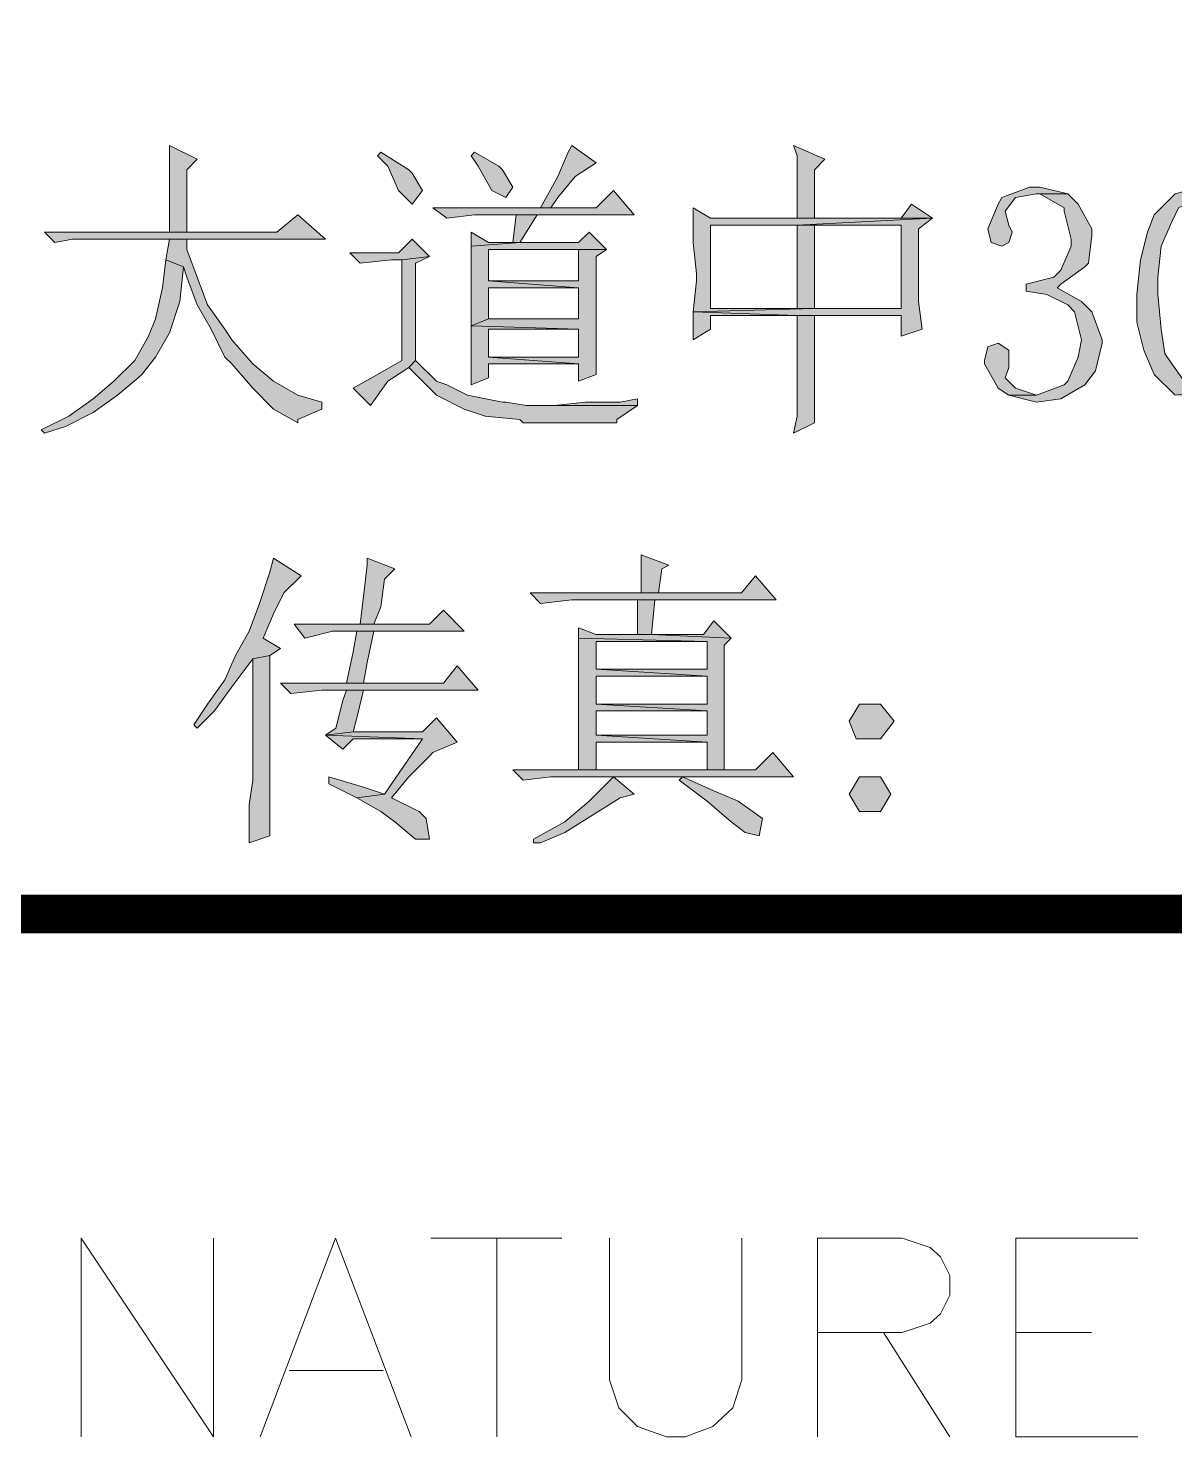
# Model space of a CAD drawing. Extents: x -809667 to 586099, y 3084146 to 3634412.
# Drawn here: x 382128.36 to 382133.56, y 3085837.18 to 3085843.57 of the extents above; entities that cross this region are included whole.
import ezdxf

# ---------------------------------------------------------------- set-up
doc = ezdxf.new("R2010")
doc.units = 0
doc.header["$LTSCALE"] = 0.5
doc.layers.get('0').update_dxf_attribs({"linetype": 'CONTINUOUS'})
doc.layers.add('PUB_TITLE', color=4, linetype='CONTINUOUS')

# ---------------------------------------------------------------- blocks, each defined once
blk = doc.blocks.new('AACI')
at = {"layer": 'PUB_TITLE'}
h = blk.add_hatch(color=256, dxfattribs=at)
h.dxf.hatch_style = 1
h.paths.add_polyline_path([(3219.3, 675), (3228.7, 684.5), (3203.6, 697.1), (3203.6, 681.3), (3203.6, 653), (3203.6, 618.4), (3219.3, 618.4)])
h.paths.add_polyline_path([(3320, 634.1), (3301.1, 618.4), (3219.3, 618.4), (3203.6, 618.4), (3090.3, 618.4), (3099.7, 608.9), (3115.5, 612.1), (3203.6, 612.1), (3219.3, 612.1), (3345.2, 612.1)])
h.paths.add_polyline_path([(3219.3, 612.1), (3203.6, 612.1), (3200.4, 593.2), (3216.2, 586.9), (3219.3, 577.5), (3228.7, 552.3), (3241.3, 530.3), (3253.9, 505.1), (3260.2, 498.8), (3279.1, 476.8), (3298, 457.9), (3320, 445.3), (3320, 448.4), (3342, 457.9), (3342, 464.2), (3320, 470.5), (3298, 483.1), (3279.1, 498.8), (3260.2, 520.8), (3253.9, 530.3), (3238.2, 552.3), (3228.7, 577.5), (3219.3, 602.7)])
h.paths.add_polyline_path([(3216.2, 586.9), (3200.4, 593.2), (3197.3, 568), (3191, 539.7), (3184.7, 524), (3172.1, 501.9), (3153.2, 483.1), (3134.3, 467.3), (3112.3, 451.6), (3087.1, 439), (3090.3, 435.9), (3109.2, 442.2), (3134.3, 454.7), (3156.4, 470.5), (3175.2, 486.2), (3178.4, 489.4), (3191, 505.1), (3203.6, 527.1), (3213, 555.4)])
h = blk.add_hatch(color=256, dxfattribs=at)
h.dxf.hatch_style = 1
h.paths.add_polyline_path([(3505.7, 675), (3502.5, 678.2), (3480.5, 690.8), (3477.4, 687.6), (3483.7, 678.2), (3496.2, 656.2), (3508.8, 649.9), (3515.1, 659.3)])
h.paths.add_polyline_path([(3571.8, 668.7), (3590.7, 681.3), (3568.6, 697.1), (3565.5, 690.8), (3556, 668.7), (3540.3, 640.4), (3549.7, 640.4), (3556, 649.9)])
h.paths.add_polyline_path([(3606.4, 656.2), (3590.7, 640.4), (3549.7, 640.4), (3540.3, 640.4), (3442.7, 640.4), (3455.3, 631), (3480.5, 634.1), (3518.3, 634.1), (3537.2, 634.1), (3625.3, 634.1)])
h.paths.add_polyline_path([(3423.9, 671.9), (3420.7, 675), (3395.5, 690.8), (3392.4, 687.6), (3401.8, 678.2), (3411.3, 656.2), (3423.9, 643.6), (3433.3, 656.2)])
h.paths.add_polyline_path([(3423.9, 612.1), (3411.3, 599.5), (3367.2, 599.5), (3376.7, 590.1), (3405, 593.2), (3414.4, 593.2), (3439.6, 596.4)])
h.paths.add_polyline_path([(3427, 590.1), (3439.6, 596.4), (3414.4, 593.2), (3414.4, 501.9), (3392.4, 489.4), (3370.4, 476.8), (3386.1, 461), (3401.8, 483.1), (3420.7, 495.7), (3427, 501.9)])
h.paths.add_polyline_path([(3427, 501.9), (3420.7, 495.7), (3436.5, 479.9), (3445.9, 470.5), (3471.1, 457.9), (3490, 451.6), (3521.4, 448.4), (3524.6, 445.3), (3549.7, 445.3), (3578.1, 445.3), (3609.5, 445.3), (3609.5, 448.4), (3628.4, 461), (3552.9, 461), (3527.7, 461), (3508.8, 464.2), (3505.7, 464.2), (3474.2, 470.5), (3455.3, 479.9), (3445.9, 483.1)])
h.paths.add_polyline_path([(3493.1, 530.3), (3574.9, 530.3), (3477.4, 533.4), (3477.4, 508.2), (3477.4, 479.9), (3493.1, 486.2), (3493.1, 498.8), (3574.9, 498.8), (3493.1, 505.1)])
h.paths.add_polyline_path([(3493.1, 568), (3574.9, 568), (3493.1, 574.3), (3493.1, 602.7), (3574.9, 602.7), (3600.1, 602.7), (3584.4, 618.4), (3574.9, 608.9), (3521.4, 608.9), (3477.4, 605.8), (3477.4, 577.5), (3477.4, 549.2), (3477.4, 533.4), (3493.1, 539.7)])
h.paths.add_polyline_path([(3477.4, 618.4), (3477.4, 605.8), (3521.4, 608.9), (3493.1, 608.9)], flags=17)
h.paths.add_polyline_path([(3590.7, 596.4), (3600.1, 602.7), (3574.9, 602.7), (3574.9, 574.3), (3493.1, 574.3), (3574.9, 568), (3574.9, 539.7), (3493.1, 539.7), (3477.4, 533.4), (3574.9, 530.3), (3574.9, 505.1), (3493.1, 505.1), (3574.9, 498.8), (3574.9, 483.1), (3590.7, 489.4), (3590.7, 492.5), (3590.7, 517.7), (3590.7, 546)])
h.paths.add_polyline_path([(3628.4, 467.3), (3612.7, 464.2), (3581.2, 464.2), (3552.9, 461), (3628.4, 461)], flags=17)
h = blk.add_hatch(color=256, dxfattribs=at)
h.dxf.hatch_style = 1
h.paths.add_polyline_path([(3788.9, 675), (3798.4, 684.5), (3770, 697.1), (3773.2, 687.6), (3773.2, 662.4), (3773.2, 631), (3788.9, 631)])
h.paths.add_polyline_path([(3895.9, 631), (3788.9, 631), (3694.5, 631), (3678.8, 640.4), (3678.8, 634.1), (3678.8, 608.9), (3681.9, 580.6), (3681.9, 574.3), (3678.8, 546), (3788.9, 549.2), (3694.5, 549.2), (3694.5, 624.7), (3773.2, 624.7)])
h.paths.add_polyline_path([(3895.9, 631), (3773.2, 624.7), (3867.6, 624.7), (3867.6, 549.2), (3788.9, 549.2), (3678.8, 546), (3773.2, 542.9), (3867.6, 542.9), (3867.6, 524), (3886.5, 530.3), (3883.3, 555.4), (3883.3, 621.5)])
h.paths.add_polyline_path([(3877, 643.6), (3867.6, 631), (3895.9, 631)])
h.paths.add_polyline_path([(3788.9, 624.7), (3773.2, 624.7), (3773.2, 549.2), (3788.9, 549.2)], flags=17)
h.paths.add_polyline_path([(3788.9, 542.9), (3773.2, 542.9), (3773.2, 505.1), (3773.2, 473.6), (3773.2, 451.6), (3770, 435.9), (3788.9, 445.3), (3788.9, 451.6), (3788.9, 473.6), (3788.9, 501.9)])
h.paths.add_polyline_path([(3694.5, 542.9), (3773.2, 542.9), (3678.8, 546), (3678.8, 520.8), (3694.5, 530.3)])
h = blk.add_hatch(color=256, dxfattribs=at)
h.dxf.hatch_style = 1
h.paths.add_polyline_path([(4040.7, 621.5), (4028.1, 643.6), (4018.7, 653), (3993.5, 653), (4015.5, 640.4), (4015.5, 637.3), (4021.8, 612.1), (4021.8, 605.8), (4012.4, 583.8), (4006.1, 577.5), (3980.9, 571.2), (3980.9, 564.9), (3999.8, 561.7), (4018.7, 552.3), (4024.9, 546), (4031.2, 520.8), (4028.1, 505.1), (4018.7, 483.1), (4015.5, 479.9), (3990.3, 470.5), (3965.2, 470.5), (3990.3, 464.2), (4012.4, 467.3), (4034.4, 479.9), (4043.8, 492.5), (4050.1, 517.7), (4050.1, 520.8), (4040.7, 546), (4031.2, 555.4), (4009.2, 568), (4012.4, 571.2), (4034.4, 586.9), (4037.5, 590.1), (4040.7, 615.2)])
h.paths.add_polyline_path([(3962, 637.3), (3971.4, 649.9), (3990.3, 653), (4018.7, 653), (3993.5, 659.3), (3984, 659.3), (3958.9, 649.9), (3955.7, 643.6), (3946.3, 621.5), (3949.4, 608.9), (3958.9, 605.8), (3965.2, 608.9), (3968.3, 618.4), (3965.2, 624.7)])
h.paths.add_polyline_path([(3965.2, 495.7), (3965.2, 505.1), (3965.2, 511.4), (3955.7, 517.7), (3946.3, 514.5), (3943.1, 501.9), (3943.1, 498.8), (3955.7, 476.8), (3965.2, 470.5), (3990.3, 470.5), (3971.4, 476.8), (3962, 486.2)])
h.paths.add_polyline_path([(4103.6, 530.3), (4100.5, 561.7), (4100.5, 577.5), (4103.6, 605.8), (4113.1, 627.8), (4119.4, 640.4), (4138.2, 649.9), (4163.4, 653), (4138.2, 659.3), (4116.2, 653), (4097.3, 634.1), (4091, 618.4), (4084.7, 593.2), (4081.6, 561.7), (4081.6, 536.6), (4087.9, 511.4), (4097.3, 489.4), (4116.2, 470.5), (4138.2, 473.6), (4128.8, 476.8), (4113.1, 498.8), (4106.8, 508.2)])
h.paths.add_polyline_path([(4194.9, 561.7), (4194.9, 586.9), (4188.6, 612.1), (4179.2, 634.1), (4163.4, 653), (4138.2, 649.9), (4150.8, 646.7), (4166.6, 627.8), (4169.7, 618.4), (4172.9, 593.2), (4176, 561.7), (4176, 549.2), (4172.9, 520.8), (4166.6, 498.8), (4157.1, 486.2), (4138.2, 473.6), (4116.2, 470.5), (4138.2, 464.2), (4160.3, 470.5), (4179.2, 492.5), (4185.4, 508.2), (4191.7, 533.4)])
h.paths.add_polyline_path([(4238.9, 599.5), (4242.1, 615.2), (4248.4, 637.3), (4254.7, 643.6), (4276.7, 653), (4301.9, 653), (4276.7, 659.3), (4257.8, 656.2), (4235.8, 640.4), (4226.4, 624.7), (4223.2, 596.4), (4223.2, 574.3), (4235.8, 552.3), (4245.2, 546), (4270.4, 539.7), (4273.6, 539.7), (4298.7, 546), (4301.9, 549.2), (4273.6, 549.2), (4270.4, 549.2), (4248.4, 561.7), (4245.2, 571.2)])
h.paths.add_polyline_path([(4336.5, 590.1), (4330.2, 615.2), (4320.8, 637.3), (4301.9, 653), (4289.3, 653), (4308.2, 637.3), (4314.5, 621.5), (4317.6, 593.2), (4314.5, 590.1), (4305, 564.9), (4298.7, 558.6), (4273.6, 549.2), (4301.9, 549.2), (4317.6, 568), (4336.5, 574.3)])
h.paths.add_polyline_path([(4336.5, 574.3), (4317.6, 568), (4314.5, 539.7), (4308.2, 514.5), (4301.9, 492.5), (4289.3, 479.9), (4267.3, 470.5), (4276.7, 467.3), (4301.9, 476.8), (4317.6, 495.7), (4327.1, 517.7), (4333.4, 542.9)])
h = blk.add_hatch(color=256, dxfattribs=at)
h.dxf.hatch_style = 1
h.paths.add_polyline_path([(3537.2, 634.1), (3518.3, 634.1), (3515.1, 608.9), (3521.4, 608.9)])
h = blk.add_hatch(color=256, dxfattribs=at)
h.dxf.hatch_style = 1
h.paths.add_polyline_path([(3383, 322.6), (3383, 316.3), (3379.8, 287.9), (3376.7, 262.8), (3389.2, 262.8), (3395.5, 278.5), (3398.7, 303.7), (3408.1, 313.1)])
h.paths.add_polyline_path([(3298, 322.6), (3294.8, 310), (3285.4, 281.7), (3276, 256.5), (3263.4, 234.4), (3253.9, 212.4), (3238.2, 190.4), (3225.6, 171.5), (3228.7, 168.4), (3244.5, 184.1), (3260.2, 206.1), (3279.1, 231.3), (3294.8, 234.4), (3304.3, 240.7), (3288.5, 250.2), (3298, 272.2), (3307.4, 291.1), (3323.2, 306.8)])
h.paths.add_polyline_path([(3452.2, 275.4), (3439.6, 262.8), (3389.2, 262.8), (3376.7, 262.8), (3316.9, 262.8), (3326.3, 250.2), (3351.5, 256.5), (3373.5, 256.5), (3389.2, 256.5), (3471.1, 256.5)])
h.paths.add_polyline_path([(3389.2, 256.5), (3373.5, 256.5), (3370.4, 237.6), (3364.1, 209.3), (3379.8, 209.3), (3383, 228.2)])
h.paths.add_polyline_path([(3294.8, 234.4), (3279.1, 231.3), (3279.1, 121.2), (3276, 99.1), (3276, 64.5), (3294.8, 70.8), (3294.8, 102.3), (3294.8, 124.3)])
h.paths.add_polyline_path([(3464.8, 225), (3452.2, 209.3), (3379.8, 209.3), (3364.1, 209.3), (3304.3, 209.3), (3313.7, 199.8), (3342, 203), (3364.1, 203), (3379.8, 203), (3483.7, 203)])
h.paths.add_polyline_path([(3379.8, 203), (3364.1, 203), (3360.9, 193.5), (3354.6, 168.4), (3345.2, 162.1), (3370.4, 165.2), (3373.5, 177.8)])
h.paths.add_polyline_path([(3445.9, 177.8), (3433.3, 165.2), (3370.4, 165.2), (3345.2, 162.1), (3433.3, 158.9), (3398.7, 108.6), (3373.5, 105.4), (3395.5, 92.8), (3408.1, 83.4), (3427, 67.7), (3439.6, 67.7), (3436.5, 86.5), (3430.2, 92.8), (3405, 105.4), (3420.7, 124.3), (3439.6, 143.2), (3442.7, 146.3), (3464.8, 155.8)])
h.paths.add_polyline_path([(3345.2, 162.1), (3360.9, 149.5), (3370.4, 158.9), (3433.3, 158.9)], flags=17)
h.paths.add_polyline_path([(3348.3, 124.3), (3348.3, 118), (3373.5, 105.4), (3398.7, 108.6), (3379.8, 114.9)], flags=17)
h = blk.add_hatch(color=256, dxfattribs=at)
h.dxf.hatch_style = 1
h.paths.add_polyline_path([(3848.7, 190.4), (3829.8, 190.4), (3820.4, 174.7), (3826.7, 158.9), (3848.7, 158.9), (3861.3, 174.7)])
h.paths.add_polyline_path([(3848.7, 124.3), (3829.8, 124.3), (3820.4, 108.6), (3829.8, 92.8), (3848.7, 92.8), (3858.2, 108.6)])
h.paths.add_polyline_path([(3631.6, 325.7), (3631.6, 319.4), (3631.6, 291.1), (3647.3, 291.1), (3650.5, 313.1), (3656.7, 316.3)])
h.paths.add_polyline_path([(3735.4, 306.8), (3722.8, 291.1), (3647.3, 291.1), (3631.6, 291.1), (3530.9, 291.1), (3540.3, 281.7), (3568.6, 284.8), (3628.4, 284.8), (3644.2, 284.8), (3754.3, 284.8)])
h.paths.add_polyline_path([(3644.2, 284.8), (3628.4, 284.8), (3628.4, 253.3), (3590.7, 253.3), (3641, 253.3)])
h.paths.add_polyline_path([(3697.7, 265.9), (3688.2, 253.3), (3641, 253.3), (3713.4, 250.2)])
h.paths.add_polyline_path([(3574.9, 259.6), (3574.9, 250.2), (3691.4, 247), (3691.4, 221.9), (3590.7, 221.9), (3691.4, 215.6), (3691.4, 190.4), (3590.7, 190.4), (3691.4, 184.1), (3691.4, 162.1), (3590.7, 162.1), (3691.4, 155.8), (3691.4, 130.6), (3590.7, 130.6), (3574.9, 130.6), (3707.1, 130.6), (3707.1, 243.9), (3713.4, 250.2), (3641, 253.3), (3590.7, 253.3)])
h.paths.add_polyline_path([(3574.9, 250.2), (3574.9, 231.3), (3574.9, 206.1), (3574.9, 171.5), (3574.9, 130.6), (3590.7, 130.6), (3590.7, 155.8), (3691.4, 155.8), (3590.7, 162.1), (3590.7, 184.1), (3691.4, 184.1), (3590.7, 190.4), (3590.7, 215.6), (3691.4, 215.6), (3590.7, 221.9), (3590.7, 247), (3691.4, 247)], flags=17)
h.paths.add_polyline_path([(3751.2, 146.3), (3735.4, 130.6), (3707.1, 130.6), (3574.9, 130.6), (3515.1, 130.6), (3524.6, 121.2), (3549.7, 124.3), (3770, 124.3)])
h.paths.add_polyline_path([(3606.4, 124.3), (3600.1, 118), (3584.4, 102.3), (3562.3, 83.4), (3534, 67.7), (3534, 64.5), (3540.3, 64.5), (3562.3, 74), (3587.5, 89.7), (3612.7, 105.4), (3625.3, 108.6)])
h.paths.add_polyline_path([(3669.3, 124.3), (3666.2, 121.2), (3691.4, 102.3), (3713.4, 83.4), (3726, 74), (3738.6, 70.8), (3741.7, 86.5), (3719.7, 102.3), (3697.7, 111.7)])
blk.add_lwpolyline([(0, 4000), (6000, 4000), (6000, 0), (0, 0)], close=True, dxfattribs=at)
at = {"layer": 'PUB_TITLE', "lineweight": 0}
for points in [[(3203.6, 697.1), (3203.6, 681.3), (3203.6, 653), (3203.6, 618.4), (3219.3, 618.4), (3219.3, 675), (3228.7, 684.5)], [(3395.5, 690.8), (3392.4, 687.6), (3401.8, 678.2), (3411.3, 656.2), (3423.9, 643.6), (3433.3, 656.2), (3423.9, 671.9), (3420.7, 675)], [(3480.5, 690.8), (3477.4, 687.6), (3483.7, 678.2), (3496.2, 656.2), (3508.8, 649.9), (3515.1, 659.3), (3505.7, 675), (3502.5, 678.2)], [(3568.6, 697.1), (3565.5, 690.8), (3556, 668.7), (3540.3, 640.4), (3549.7, 640.4), (3556, 649.9), (3571.8, 668.7), (3590.7, 681.3)], [(3770, 697.1), (3773.2, 687.6), (3773.2, 662.4), (3773.2, 631), (3694.5, 631), (3788.9, 631), (3788.9, 675), (3798.4, 684.5)], [(3606.4, 656.2), (3590.7, 640.4), (3549.7, 640.4), (3540.3, 640.4), (3442.7, 640.4), (3455.3, 631), (3480.5, 634.1), (3518.3, 634.1), (3537.2, 634.1), (3625.3, 634.1)], [(3993.5, 659.3), (3984, 659.3), (3958.9, 649.9), (3955.7, 643.6), (3946.3, 621.5), (3949.4, 608.9), (3958.9, 605.8), (3965.2, 608.9), (3968.3, 618.4), (3965.2, 624.7), (3962, 637.3), (3971.4, 649.9), (3990.3, 653), (4018.7, 653)], [(4018.7, 653), (3990.3, 653), (3993.5, 653), (4015.5, 640.4), (4015.5, 637.3), (4021.8, 612.1), (4021.8, 605.8), (4012.4, 583.8), (4006.1, 577.5), (3980.9, 571.2), (3980.9, 564.9), (3999.8, 561.7), (4018.7, 552.3), (4024.9, 546), (4031.2, 520.8), (4028.1, 505.1), (4018.7, 483.1), (4015.5, 479.9), (3990.3, 470.5), (3965.2, 470.5), (3990.3, 464.2), (4012.4, 467.3), (4034.4, 479.9), (4043.8, 492.5), (4050.1, 517.7), (4050.1, 520.8), (4040.7, 546), (4031.2, 555.4), (4009.2, 568), (4012.4, 571.2), (4034.4, 586.9), (4037.5, 590.1), (4040.7, 615.2), (4040.7, 621.5), (4028.1, 643.6)], [(4138.2, 659.3), (4116.2, 653), (4097.3, 634.1), (4091, 618.4), (4084.7, 593.2), (4081.6, 561.7), (4081.6, 536.6), (4087.9, 511.4), (4097.3, 489.4), (4116.2, 470.5), (4138.2, 473.6), (4128.8, 476.8), (4113.1, 498.8), (4106.8, 508.2), (4103.6, 530.3), (4100.5, 561.7), (4100.5, 577.5), (4103.6, 605.8), (4113.1, 627.8), (4119.4, 640.4), (4138.2, 649.9), (4163.4, 653)], [(3678.8, 640.4), (3678.8, 634.1), (3678.8, 608.9), (3681.9, 580.6), (3681.9, 574.3), (3678.8, 546), (3788.9, 549.2), (3694.5, 549.2), (3694.5, 624.7), (3773.2, 624.7), (3895.9, 631), (3788.9, 631), (3694.5, 631)], [(3877, 643.6), (3867.6, 631), (3788.9, 631), (3895.9, 631)], [(3320, 634.1), (3301.1, 618.4), (3219.3, 618.4), (3203.6, 618.4), (3090.3, 618.4), (3099.7, 608.9), (3115.5, 612.1), (3203.6, 612.1), (3219.3, 612.1), (3345.2, 612.1)], [(3537.2, 634.1), (3518.3, 634.1), (3515.1, 608.9), (3493.1, 608.9), (3521.4, 608.9)], [(3895.9, 631), (3773.2, 624.7), (3867.6, 624.7), (3867.6, 549.2), (3788.9, 549.2), (3678.8, 546), (3773.2, 542.9), (3867.6, 542.9), (3867.6, 524), (3886.5, 530.3), (3883.3, 555.4), (3883.3, 621.5)], [(3477.4, 618.4), (3477.4, 605.8), (3521.4, 608.9), (3493.1, 608.9)], [(3584.4, 618.4), (3574.9, 608.9), (3521.4, 608.9), (3477.4, 605.8), (3477.4, 577.5), (3477.4, 549.2), (3477.4, 533.4), (3493.1, 539.7), (3493.1, 568), (3574.9, 568), (3493.1, 574.3), (3493.1, 602.7), (3574.9, 602.7), (3600.1, 602.7)], [(3773.2, 624.7), (3773.2, 549.2), (3694.5, 549.2), (3788.9, 549.2), (3788.9, 624.7), (3867.6, 624.7)], [(3219.3, 612.1), (3203.6, 612.1), (3200.4, 593.2), (3216.2, 586.9), (3219.3, 577.5), (3228.7, 552.3), (3241.3, 530.3), (3253.9, 505.1), (3260.2, 498.8), (3279.1, 476.8), (3298, 457.9), (3320, 445.3), (3320, 448.4), (3342, 457.9), (3342, 464.2), (3320, 470.5), (3298, 483.1), (3279.1, 498.8), (3260.2, 520.8), (3253.9, 530.3), (3238.2, 552.3), (3228.7, 577.5), (3219.3, 602.7)], [(3423.9, 612.1), (3411.3, 599.5), (3367.2, 599.5), (3376.7, 590.1), (3405, 593.2), (3414.4, 593.2), (3439.6, 596.4)], [(3600.1, 602.7), (3574.9, 602.7), (3574.9, 574.3), (3493.1, 574.3), (3574.9, 568), (3574.9, 539.7), (3493.1, 539.7), (3477.4, 533.4), (3574.9, 530.3), (3574.9, 505.1), (3493.1, 505.1), (3574.9, 498.8), (3574.9, 483.1), (3590.7, 489.4), (3590.7, 492.5), (3590.7, 517.7), (3590.7, 546), (3590.7, 596.4)], [(3200.4, 593.2), (3197.3, 568), (3191, 539.7), (3184.7, 524), (3172.1, 501.9), (3153.2, 483.1), (3134.3, 467.3), (3112.3, 451.6), (3087.1, 439), (3090.3, 435.9), (3109.2, 442.2), (3134.3, 454.7), (3156.4, 470.5), (3175.2, 486.2), (3178.4, 489.4), (3191, 505.1), (3203.6, 527.1), (3213, 555.4), (3216.2, 586.9)], [(3439.6, 596.4), (3414.4, 593.2), (3414.4, 501.9), (3392.4, 489.4), (3370.4, 476.8), (3386.1, 461), (3401.8, 483.1), (3420.7, 495.7), (3427, 501.9), (3427, 590.1)], [(3678.8, 546), (3678.8, 520.8), (3694.5, 530.3), (3694.5, 542.9), (3773.2, 542.9)], [(3773.2, 542.9), (3773.2, 505.1), (3773.2, 473.6), (3773.2, 451.6), (3770, 435.9), (3788.9, 445.3), (3788.9, 451.6), (3788.9, 473.6), (3788.9, 501.9), (3788.9, 542.9), (3867.6, 542.9)], [(3477.4, 533.4), (3477.4, 508.2), (3477.4, 479.9), (3493.1, 486.2), (3493.1, 498.8), (3574.9, 498.8), (3493.1, 505.1), (3493.1, 530.3), (3574.9, 530.3)], [(3955.7, 517.7), (3946.3, 514.5), (3943.1, 501.9), (3943.1, 498.8), (3955.7, 476.8), (3965.2, 470.5), (3990.3, 470.5), (3971.4, 476.8), (3962, 486.2), (3965.2, 495.7), (3965.2, 505.1), (3965.2, 511.4)], [(3427, 501.9), (3420.7, 495.7), (3436.5, 479.9), (3445.9, 470.5), (3471.1, 457.9), (3490, 451.6), (3521.4, 448.4), (3524.6, 445.3), (3549.7, 445.3), (3578.1, 445.3), (3609.5, 445.3), (3609.5, 448.4), (3628.4, 461), (3552.9, 461), (3527.7, 461), (3508.8, 464.2), (3505.7, 464.2), (3474.2, 470.5), (3455.3, 479.9), (3445.9, 483.1)], [(3628.4, 467.3), (3612.7, 464.2), (3581.2, 464.2), (3552.9, 461), (3628.4, 461)], [(3298, 322.6), (3294.8, 310), (3285.4, 281.7), (3276, 256.5), (3263.4, 234.4), (3253.9, 212.4), (3238.2, 190.4), (3225.6, 171.5), (3228.7, 168.4), (3228.7, 168.4), (3244.5, 184.1), (3260.2, 206.1), (3279.1, 231.3), (3294.8, 234.4), (3304.3, 240.7), (3288.5, 250.2), (3298, 272.2), (3307.4, 291.1), (3323.2, 306.8)], [(3383, 322.6), (3383, 316.3), (3379.8, 287.9), (3376.7, 262.8), (3389.2, 262.8), (3395.5, 278.5), (3398.7, 303.7), (3408.1, 313.1)], [(3631.6, 325.7), (3631.6, 319.4), (3631.6, 291.1), (3647.3, 291.1), (3650.5, 313.1), (3656.7, 316.3)], [(3735.4, 306.8), (3722.8, 291.1), (3647.3, 291.1), (3631.6, 291.1), (3530.9, 291.1), (3540.3, 281.7), (3568.6, 284.8), (3628.4, 284.8), (3644.2, 284.8), (3754.3, 284.8)], [(3644.2, 284.8), (3628.4, 284.8), (3628.4, 253.3), (3590.7, 253.3), (3641, 253.3)], [(3452.2, 275.4), (3439.6, 262.8), (3389.2, 262.8), (3376.7, 262.8), (3316.9, 262.8), (3326.3, 250.2), (3351.5, 256.5), (3373.5, 256.5), (3389.2, 256.5), (3471.1, 256.5)], [(3389.2, 256.5), (3373.5, 256.5), (3370.4, 237.6), (3364.1, 209.3), (3379.8, 209.3), (3383, 228.2)], [(3574.9, 259.6), (3574.9, 250.2), (3691.4, 247), (3691.4, 221.9), (3590.7, 221.9), (3691.4, 215.6), (3691.4, 190.4), (3590.7, 190.4), (3691.4, 184.1), (3691.4, 162.1), (3590.7, 162.1), (3691.4, 155.8), (3691.4, 130.6), (3590.7, 130.6), (3574.9, 130.6), (3707.1, 130.6), (3707.1, 243.9), (3713.4, 250.2), (3641, 253.3), (3590.7, 253.3)], [(3697.7, 265.9), (3688.2, 253.3), (3641, 253.3), (3713.4, 250.2)], [(3574.9, 250.2), (3574.9, 231.3), (3574.9, 206.1), (3574.9, 171.5), (3574.9, 130.6), (3590.7, 130.6), (3590.7, 155.8), (3691.4, 155.8), (3590.7, 162.1), (3590.7, 184.1), (3691.4, 184.1), (3590.7, 190.4), (3590.7, 215.6), (3691.4, 215.6), (3590.7, 221.9), (3590.7, 247), (3691.4, 247)], [(3294.8, 234.4), (3279.1, 231.3), (3279.1, 121.2), (3279.1, 121.2), (3276, 99.1), (3276, 64.5), (3294.8, 70.8), (3294.8, 102.3), (3294.8, 124.3)], [(3464.8, 225), (3452.2, 209.3), (3379.8, 209.3), (3364.1, 209.3), (3304.3, 209.3), (3313.7, 199.8), (3342, 203), (3364.1, 203), (3379.8, 203), (3483.7, 203)], [(3379.8, 203), (3364.1, 203), (3360.9, 193.5), (3354.6, 168.4), (3345.2, 162.1), (3370.4, 165.2), (3373.5, 177.8)], [(3848.7, 190.4), (3829.8, 190.4), (3820.4, 174.7), (3826.7, 158.9), (3848.7, 158.9), (3861.3, 174.7)], [(3445.9, 177.8), (3433.3, 165.2), (3370.4, 165.2), (3345.2, 162.1), (3433.3, 158.9), (3398.7, 108.6), (3373.5, 105.4), (3395.5, 92.8), (3408.1, 83.4), (3427, 67.7), (3439.6, 67.7), (3436.5, 86.5), (3430.2, 92.8), (3405, 105.4), (3420.7, 124.3), (3439.6, 143.2), (3442.7, 146.3), (3464.8, 155.8)], [(3345.2, 162.1), (3360.9, 149.5), (3370.4, 158.9), (3433.3, 158.9)], [(3751.2, 146.3), (3735.4, 130.6), (3707.1, 130.6), (3574.9, 130.6), (3515.1, 130.6), (3524.6, 121.2), (3549.7, 124.3), (3770, 124.3)], [(3348.3, 124.3), (3348.3, 118), (3348.3, 118), (3373.5, 105.4), (3398.7, 108.6), (3379.8, 114.9)], [(3606.4, 124.3), (3600.1, 118), (3584.4, 102.3), (3562.3, 83.4), (3534, 67.7), (3534, 64.5), (3540.3, 64.5), (3562.3, 74), (3587.5, 89.7), (3612.7, 105.4), (3625.3, 108.6)], [(3669.3, 124.3), (3666.2, 121.2), (3691.4, 102.3), (3713.4, 83.4), (3726, 74), (3738.6, 70.8), (3741.7, 86.5), (3719.7, 102.3), (3719.7, 102.3), (3697.7, 111.7)], [(3848.7, 124.3), (3829.8, 124.3), (3820.4, 108.6), (3829.8, 92.8), (3848.7, 92.8), (3858.2, 108.6)]]:
    blk.add_lwpolyline(points, close=True, dxfattribs=at)
blk = doc.blocks.new('DE')
at = {"layer": 'PUB_TITLE', "const_width": 35}
blk.add_lwpolyline([(-6000, 52600), (0, 52600)], dxfattribs=at)
at = {"layer": 'PUB_TITLE', "color": 140, "lineweight": 0}
for points in [[(-2876.4, 52305.9), (-2876.4, 52125.7)], [(-2876.4, 52305.9), (-2756.3, 52125.7), (-2756.3, 52305.9)], [(-2645.6, 52305.9), (-2714.1, 52125.7)], [(-2645.6, 52305.9), (-2577.1, 52125.7)], [(-2559.3, 52305.9), (-2440.2, 52305.9)], [(-2499.3, 52305.9), (-2499.3, 52125.7)], [(-2397, 52305.9), (-2397, 52177.3), (-2388.5, 52152), (-2371.7, 52135.1), (-2345.4, 52125.7), (-2328.5, 52125.7), (-2303.2, 52135.1), (-2285.3, 52152), (-2276.9, 52177.3), (-2276.9, 52305.9)], [(-2208.4, 52305.9), (-2208.4, 52125.7)], [(-2208.4, 52305.9), (-2131.5, 52305.9), (-2106.1, 52297.4), (-2096.8, 52289), (-2088.3, 52272.1), (-2088.3, 52254.3), (-2096.8, 52237.4), (-2106.1, 52228.9), (-2131.5, 52220.5), (-2208.4, 52220.5)], [(-2028.3, 52305.9), (-2028.3, 52125.7)], [(-2028.3, 52305.9), (-1917.5, 52305.9)], [(-2148.4, 52220.5), (-2088.3, 52125.7)], [(-2028.3, 52220.5), (-1959.8, 52220.5)], [(-2687.9, 52185.8), (-2602.5, 52185.8)], [(-2028.3, 52125.7), (-1917.5, 52125.7)]]:
    blk.add_lwpolyline(points, dxfattribs=at)
at = {"layer": 'PUB_TITLE'}
blk.add_blockref('AACI', (-6000, 52600), dxfattribs=at)
blk = doc.blocks.new('DEEEE')
at = {"layer": 'PUB_TITLE'}
blk.add_blockref('DE', (917508.9, -201220.5), dxfattribs=at)

msp = doc.modelspace()

# ---------------------------------------------------------------- block references
at = {"xscale": 0.005, "yscale": 0.005, "zscale": 0.005}
msp.add_blockref('DEEEE', (377555.4368, 3086582.6554), dxfattribs=at)

doc.saveas('drawing.dxf')
